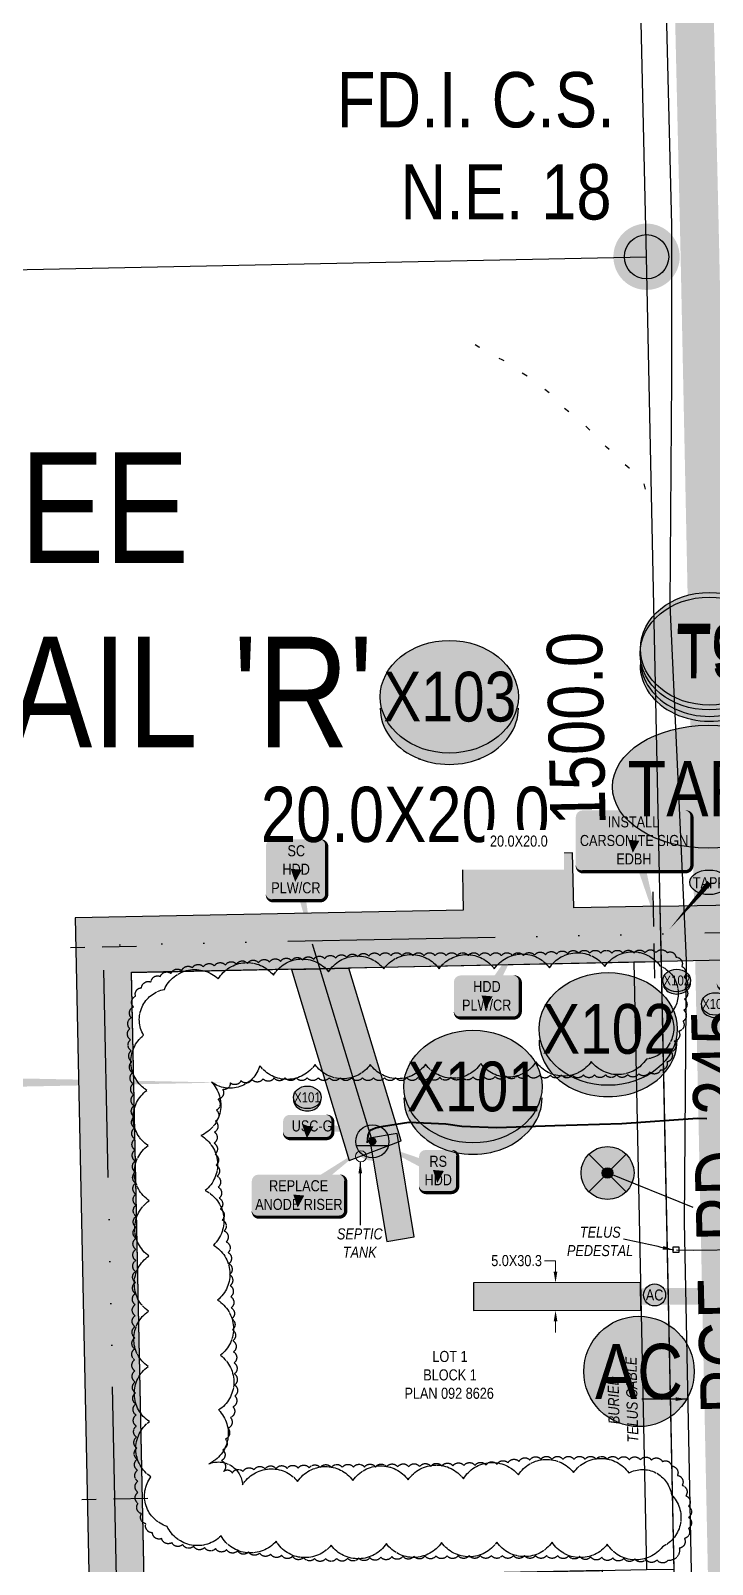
# Model space of a CAD drawing. Extents: x 88833 to 97610, y 5963373 to 5974710.
# Drawn here: x 95513.5 to 95636.7, y 5964879.5 to 5965157 of the extents above; entities that cross this region are included whole.
import ezdxf
from ezdxf.enums import TextEntityAlignment as Align

# ---------------------------------------------------------------- set-up
doc = ezdxf.new("R2010")
doc.units = 0
doc.header["$LTSCALE"] = 5
doc.header["$PDSIZE"] = 5
for name, pattern in [('0', [1, 1, 0]), ('COOP2', [10, 5, -1, 0, -1, 0, -1, 0, -1, 0, -1]), ('DASHDOT', [25.4, 12.7, -6.35, 0, -6.35]), ('foc-TIELINE', [1.875, 1.25, -0.625]), ('foc-TOPO', [1, 0.2, -0.8])]:
    doc.linetypes.add(name, pattern=pattern)
doc.layers.get('Defpoints').update_dxf_attribs({"color": 9})
for name, color, linetype, lineweight in [('AS-GENERAL', 48, 'Continuous', 18), ('AS-RECON EXISTING', 151, 'DASHDOT', 40), ('P-APEX RECON-TWS-T', 104, 'Continuous', 9), ('P-APEX RECON-TWS-T-1000', 104, 'Continuous', 9), ('T-TEXT-1000', 48, 'Continuous', 18)]:
    doc.layers.add(name, color=color, linetype=linetype, lineweight=lineweight)
for name, color, linetype in [('AS-POWER', 104, 'foc-POWER'), ('AS-POWER-EXISTING-PP', 72, 'Continuous'), ('AS-POWER-EXISTING-PP-1000', 72, 'Continuous'), ('AS-RESIDENCE', 14, 'Continuous'), ('AS-ROADS', 254, 'Continuous'), ('AS-SYMBOL', 7, 'Continuous'), ('AS-SYMBOL-1000', 7, 'Continuous'), ('AS-TELEPHONE', 224, 'foc-TEL'), ('AS-TELEPHONE-T-1000', 224, 'Continuous'), ('C-SYMBOL', 7, 'Continuous'), ('CG-NOTES', 7, 'Continuous'), ('CG-NOTES-1000', 7, 'Continuous'), ('DETAIL-T', 7, 'Continuous'), ('L-MON', 1, 'Continuous'), ('L-ROAD-T', 7, 'Continuous'), ('L-SEC', 7, 'Continuous'), ('L-TITLEDB', 4, 'Continuous'), ('L-TITLEDB-T-1000', 4, 'Continuous'), ('P-APEX RECON PAY ITEMS-1000', 240, 'Continuous'), ('P-APEX RECON-10m BUFFER', 51, 'COOP2'), ('P-APEX RECON-URBAN', 30, 'COOP2'), ('P-APEX RECON-WORK AREA', 104, 'Continuous'), ('P-BUFFER-PURPLE', 187, 'foc-TIELINE'), ('P-BUFFER-PURPLE-T', 187, 'Continuous'), ('P-CROSSINGS', 250, 'Continuous'), ('P-CROSSINGS-1000', 250, 'Continuous'), ('T-BUSH', 110, '0'), ('T-BUSH-1000', 110, '0'), ('T-VEGETATION-CHANGE', 104, 'foc-TOPO')]:
    doc.layers.add(name, color=color, linetype=linetype)
doc.layers.add('AS-STRUCTURE-H', color=7, linetype='Continuous', true_color=0xa8a8a8)
doc.layers.add('P-APEX RECON-TO BE DRILLED-H', color=7, linetype='Continuous', true_color=0xffafe1)
doc.styles.add('1.8', font='ARIALN.TTF', dxfattribs={"height": 2})
doc.styles.add('100L', font='ARIALN.TTF', dxfattribs={"height": 10})
doc.styles.add('175L', font='ARIALN.TTF', dxfattribs={"height": 2})
doc.styles.add('80', font='ARIALN.TTF', dxfattribs={"height": 10})
doc.styles.add('80L', font='ARIALN.TTF', dxfattribs={"height": 10})
doc.styles.add('Crossing', font='ARIALN.TTF', dxfattribs={"height": 10})
doc.styles.add('foc-LtypeFont', font='ARIALN.TTF', dxfattribs={"height": 7.35})
doc.linetypes.add('foc-POWER', pattern='A,6,-1,["P",foc-LtypeFont,S=0.2,R=0,X=-0.625,Y=-0.75],-1.24,4', length=12.24)
doc.linetypes.add('foc-TEL', pattern='A,2,-1,["T",foc-LtypeFont,S=0.2,R=0,X=-0.425,Y=-0.75],-1.24,8', length=12.24)
doc.dimstyles.new('Compass 1 000', dxfattribs={"dimtxt": 1.8, "dimasz": 2, "dimexe": 0.2, "dimexo": 0.0625, "dimgap": 0.5, "dimtad": 0, "dimtih": 1, "dimtoh": 1, "dimzin": 0, "dimdsep": 46, "dimtxsty": '1.8', "dimcen": 0.1, "dimse1": 1, "dimse2": 1, "dimclrd": 256, "dimclrt": 256, "dimaunit": 1, "dimadec": 4, "dimazin": 0, "dimtfac": 0.06, "dimtofl": 0, "dimtmove": 0, "dimatfit": 0, "dimfxl": 0.2, "dimtolj": 1, "dimtzin": 0, "dimlwd": -1, "dimarcsym": 0})

# ---------------------------------------------------------------- blocks, each defined once
blk = doc.blocks.new('fdia')
at = {"color": 255, "const_width": 1}
blk.add_lwpolyline([(-0.5, 0, 1), (0.5, 0, 1)], format="xyb", close=True, dxfattribs=at)
blk = doc.blocks.new('Fdiaa')
blk.add_blockref('fdia', (0, 0))
blk = doc.blocks.new('fdib')
at = {"color": 1, "const_width": 1.6}
blk.add_lwpolyline([(-0.4, 0, 1), (0.4, 0, 1)], format="xyb", close=True, dxfattribs=at)
at = {"color": 1}
blk.add_circle((0, 0), 0.8, dxfattribs=at)
blk = doc.blocks.new('Fdibb')
blk.add_blockref('fdib', (0, 0))
blk = doc.blocks.new('fdicc')
for name in ['Fdibb', 'Fdiaa']:
    blk.add_blockref(name, (0, 0))
blk = doc.blocks.new('FDI')
blk.add_blockref('fdicc', (0, 0))
blk = doc.blocks.new('*D927')
at = {"layer": 'Defpoints', "color": 0, "transparency": 16777216}
for p in [(95608.37, 5964930.42), (95611.19, 5964930.43), (95611.19, 5964925.43)]:
    blk.add_point(p, dxfattribs=at)
at = {"layer": 'P-APEX RECON-TWS-T-1000', "transparency": 16777216}
for p, q in [((95608.36, 5964934.42), (95606.36, 5964934.42)), ((95608.37, 5964932.42), (95608.36, 5964934.42)), ((95608.38, 5964923.43), (95608.38, 5964921.43))]:
    blk.add_line(p, q, dxfattribs=at)
for points in [[(95608.7, 5964932.43), (95608.03, 5964932.42), (95608.37, 5964930.42)], [(95608.71, 5964923.43), (95608.04, 5964923.43), (95608.37, 5964925.43)]]:
    blk.add_solid(points, dxfattribs=at)
at = {"layer": 'P-APEX RECON-TWS-T-1000', "transparency": 16777216, "insert": (95601.01, 5964934.42), "char_height": 2, "attachment_point": 5, "style": '1.8'}
blk.add_mtext('\\A1; 5.0X30.3', dxfattribs=at)
blk = doc.blocks.new('Access_Point')
h = blk.add_hatch(color=255)
h.dxf.hatch_style = 1
edge = h.paths.add_edge_path()
edge.add_arc((0, 0), 9.99, 0, 360)
at = {"color": 170}
blk.add_circle((0, 0), 9.99, dxfattribs=at)
at = {"color": 170, "style": '175L'}
blk.add_text('AC', height=10, dxfattribs=at).set_placement((0, 0), align=Align.MIDDLE_CENTER)
blk = doc.blocks.new('POWERPOLE')
h = blk.add_hatch(color=255)
edge = h.paths.add_edge_path()
edge.add_arc((0, 0), 0.96, 0, 360)
at = {"linetype": 'Continuous'}
for p, q in [((0.679, -0.679), (-0.679, 0.679)), ((-0.679, -0.679), (0.679, 0.679))]:
    blk.add_line(p, q, dxfattribs=at)
blk.add_circle((0, 0), 0.96, dxfattribs=at)
blk = doc.blocks.new('RISER')
h = blk.add_hatch(color=255)
h.dxf.hatch_style = 1
edge = h.paths.add_edge_path()
edge.add_arc((0, 0), 0.7, 0, 360)
blk.add_hatch(color=13).paths.add_polyline_path([(0.581, -0.15), (-0.581, -0.15, 0.774597)])
at = {"color": 13}
blk.add_line((-0.581, -0.15), (0.581, -0.15), dxfattribs=at)
blk.add_circle((0, 0), 0.6, dxfattribs=at)
blk = doc.blocks.new('*U932')
at = {"true_color": 0xffffa8}
h = blk.add_hatch(color=51, dxfattribs=at)
edge = h.paths.add_edge_path()
edge.add_line((-46.5, -28.5), (46.5, -28.5))
edge.add_arc((46.5, -22.5), 6, 270, 360)
edge.add_line((52.5, -22.5), (52.5, 21))
edge.add_arc((46.5, 21), 6, 0, 90)
edge.add_line((46.5, 27), (-46.5, 27))
edge.add_arc((-46.5, 21), 6, 90, 180)
edge.add_line((-52.5, 21), (-52.5, -22.5))
edge.add_arc((-46.5, -22.5), 6, 180, 270)
at = {"color": 240, "flags": 128}
blk.add_lwpolyline([(-46.5, -28.5, 3, 3, 0), (46.5, -28.5, 3, 3, 0.414214), (52.5, -22.5, 3, 3, 0), (52.5, 21, 3, 0, 0.414214), (46.5, 27, 0, 0, 0), (-46.5, 27, 0, 0, 0.414214), (-52.5, 21, 0, 0, 0), (-52.5, -22.5, 0, 3, 0.414214)], format="xyseb", close=True, dxfattribs=at)
for points in [[(-1, -11.4, 0, 10, 0), (0, 0, 5, 5, 0)], [(23.8, -84.6, 0, 10, 0), (0, 0, 5, 5, 0)]]:
    blk.add_lwpolyline(points, format="xyseb", dxfattribs=at)
at = {"color": 4, "style": '80'}
blk.add_attdef('OTHER_001', (-14.7, -5), '', height=10, dxfattribs=at)
blk = doc.blocks.new('*U931')
at = {"true_color": 0xffffa8}
h = blk.add_hatch(color=51, dxfattribs=at)
edge = h.paths.add_edge_path()
edge.add_line((-16.5, -11.5), (16.5, -11.5))
edge.add_arc((16.5, -5.5), 6, 270, 360)
edge.add_line((22.5, -5.5), (22.5, 4))
edge.add_arc((16.5, 4), 6, 0, 90)
edge.add_line((16.5, 10), (-16.5, 10))
edge.add_arc((-16.5, 4), 6, 90, 180)
edge.add_line((-22.5, 4), (-22.5, -5.5))
edge.add_arc((-16.5, -5.5), 6, 180, 270)
at = {"color": 240, "flags": 128}
for points in [[(-51.1, 39.7, 0, 10, 0), (0, 0, 5, 5, 0)], [(-1, -11.4, 0, 10, 0), (0, 0, 5, 5, 0)]]:
    blk.add_lwpolyline(points, format="xyseb", dxfattribs=at)
blk.add_lwpolyline([(-16.5, -11.5, 3, 3, 0), (16.5, -11.5, 3, 3, 0.414214), (22.5, -5.5, 3, 3, 0), (22.5, 4, 3, 0, 0.414214), (16.5, 10, 0, 0, 0), (-16.5, 10, 0, 0, 0.414214), (-22.5, 4, 0, 0, 0), (-22.5, -5.5, 0, 3, 0.414214)], format="xyseb", close=True, dxfattribs=at)
at = {"color": 4, "style": '80'}
blk.add_attdef('OTHER_001', (-14.7, -5), '', height=10, dxfattribs=at)
blk = doc.blocks.new('TAPP_Access_Point')
h = blk.add_hatch(color=255)
h.dxf.hatch_style = 1
edge = h.paths.add_edge_path()
edge.add_ellipse((-0.4, 0.35), major_axis=(-17.31, 0), ratio=0.643219, start_angle=0, end_angle=360)
at = {"color": 170}
blk.add_ellipse((-0.4, 0.35), major_axis=(-17.31, 0), ratio=0.643219, dxfattribs=at)
at = {"color": 170, "style": '175L'}
blk.add_text('TAPP', height=10, dxfattribs=at).set_placement((0, 0), align=Align.MIDDLE_CENTER)
blk = doc.blocks.new('*U933')
at = {"true_color": 0xffffa8}
h = blk.add_hatch(color=51, dxfattribs=at)
edge = h.paths.add_edge_path()
edge.add_line((-24, -20), (24, -20))
edge.add_arc((24, -14), 6, 270, 360)
edge.add_line((30, -14), (30, 12.5))
edge.add_arc((24, 12.5), 6, 0, 90)
edge.add_line((24, 18.5), (-24, 18.5))
edge.add_arc((-24, 12.5), 6, 90, 180)
edge.add_line((-30, 12.5), (-30, -14))
edge.add_arc((-24, -14), 6, 180, 270)
at = {"color": 240, "flags": 128}
for points in [[(31.3, 53.6, 0, 10, 0), (0, 0, 5, 5, 0)], [(-1, -11.4, 0, 10, 0), (0, 0, 5, 5, 0)]]:
    blk.add_lwpolyline(points, format="xyseb", dxfattribs=at)
blk.add_lwpolyline([(-24, -20, 3, 3, 0), (24, -20, 3, 3, 0.414214), (30, -14, 3, 3, 0), (30, 12.5, 3, 0, 0.414214), (24, 18.5, 0, 0, 0), (-24, 18.5, 0, 0, 0.414214), (-30, 12.5, 0, 0, 0), (-30, -14, 0, 3, 0.414214)], format="xyseb", close=True, dxfattribs=at)
at = {"color": 4, "style": '80'}
blk.add_attdef('OTHER_001', (-14.7, -5), '', height=10, dxfattribs=at)
blk = doc.blocks.new('*U934')
at = {"true_color": 0xffffa8}
h = blk.add_hatch(color=51, dxfattribs=at)
edge = h.paths.add_edge_path()
edge.add_line((-21.5, -28.5), (21.5, -28.5))
edge.add_arc((21.5, -22.5), 6, 270, 360)
edge.add_line((27.5, -22.5), (27.5, 21))
edge.add_arc((21.5, 21), 6, 0, 90)
edge.add_line((21.5, 27), (-21.5, 27))
edge.add_arc((-21.5, 21), 6, 90, 180)
edge.add_line((-27.5, 21), (-27.5, -22.5))
edge.add_arc((-21.5, -22.5), 6, 180, 270)
at = {"color": 240, "flags": 128}
blk.add_lwpolyline([(-21.5, -28.5, 3, 3, 0), (21.5, -28.5, 3, 3, 0.414214), (27.5, -22.5, 3, 3, 0), (27.5, 21, 3, 0, 0.414214), (21.5, 27, 0, 0, 0), (-21.5, 27, 0, 0, 0.414214), (-27.5, 21, 0, 0, 0), (-27.5, -22.5, 0, 3, 0.414214)], format="xyseb", close=True, dxfattribs=at)
for points in [[(-1, -11.4, 0, 10, 0), (0, 0, 5, 5, 0)], [(13.9, -65, 0, 10, 0), (0, 0, 5, 5, 0)]]:
    blk.add_lwpolyline(points, format="xyseb", dxfattribs=at)
at = {"color": 4, "style": '80'}
blk.add_attdef('OTHER_001', (-14.7, -5), '', height=10, dxfattribs=at)
blk = doc.blocks.new('*U935')
at = {"true_color": 0xffffa8}
h = blk.add_hatch(color=51, dxfattribs=at)
edge = h.paths.add_edge_path()
edge.add_line((-11.5, -20), (11.5, -20))
edge.add_arc((11.5, -14), 6, 270, 360)
edge.add_line((17.5, -14), (17.5, 12.5))
edge.add_arc((11.5, 12.5), 6, 0, 90)
edge.add_line((11.5, 18.5), (-11.5, 18.5))
edge.add_arc((-11.5, 12.5), 6, 90, 180)
edge.add_line((-17.5, 12.5), (-17.5, -14))
edge.add_arc((-11.5, -14), 6, 180, 270)
at = {"color": 240, "flags": 128}
for points in [[(-56.6, 24.5, 0, 10, 0), (0, 0, 5, 5, 0)], [(-1, -11.4, 0, 10, 0), (0, 0, 5, 5, 0)]]:
    blk.add_lwpolyline(points, format="xyseb", dxfattribs=at)
blk.add_lwpolyline([(-11.5, -20, 3, 3, 0), (11.5, -20, 3, 3, 0.414214), (17.5, -14, 3, 3, 0), (17.5, 12.5, 3, 0, 0.414214), (11.5, 18.5, 0, 0, 0), (-11.5, 18.5, 0, 0, 0.414214), (-17.5, 12.5, 0, 0, 0), (-17.5, -14, 0, 3, 0.414214)], format="xyseb", close=True, dxfattribs=at)
at = {"color": 4, "style": '80'}
blk.add_attdef('OTHER_001', (-14.7, -5), '', height=10, dxfattribs=at)
blk = doc.blocks.new('*U936')
at = {"true_color": 0xffffa8}
h = blk.add_hatch(color=51, dxfattribs=at)
edge = h.paths.add_edge_path()
edge.add_line((-36.5, -20), (36.5, -20))
edge.add_arc((36.5, -14), 6, 270, 360)
edge.add_line((42.5, -14), (42.5, 12.5))
edge.add_arc((36.5, 12.5), 6, 0, 90)
edge.add_line((36.5, 18.5), (-36.5, 18.5))
edge.add_arc((-36.5, 12.5), 6, 90, 180)
edge.add_line((-42.5, 12.5), (-42.5, -14))
edge.add_arc((-36.5, -14), 6, 180, 270)
at = {"color": 240, "flags": 128}
for points in [[(62.4, 45.2, 0, 10, 0), (0, 0, 5, 5, 0)], [(-1, -11.4, 0, 10, 0), (0, 0, 5, 5, 0)]]:
    blk.add_lwpolyline(points, format="xyseb", dxfattribs=at)
blk.add_lwpolyline([(-36.5, -20, 3, 3, 0), (36.5, -20, 3, 3, 0.414214), (42.5, -14, 3, 3, 0), (42.5, 12.5, 3, 0, 0.414214), (36.5, 18.5, 0, 0, 0), (-36.5, 18.5, 0, 0, 0.414214), (-42.5, 12.5, 0, 0, 0), (-42.5, -14, 0, 3, 0.414214)], format="xyseb", close=True, dxfattribs=at)
at = {"color": 4, "style": '80'}
blk.add_attdef('OTHER_001', (-14.7, -5), '', height=10, dxfattribs=at)
blk = doc.blocks.new('*U940')
at = {"true_color": 0xffffa8}
h = blk.add_hatch(color=51, dxfattribs=at)
edge = h.paths.add_edge_path()
edge.add_line((-16.5, -11.5), (16.5, -11.5))
edge.add_arc((16.5, -5.5), 6, 270, 360)
edge.add_line((22.5, -5.5), (22.5, 4))
edge.add_arc((16.5, 4), 6, 0, 90)
edge.add_line((16.5, 10), (-16.5, 10))
edge.add_arc((-16.5, 4), 6, 90, 180)
edge.add_line((-22.5, 4), (-22.5, -5.5))
edge.add_arc((-16.5, -5.5), 6, 180, 270)
at = {"color": 240, "flags": 128}
blk.add_lwpolyline([(-16.5, -11.5, 3, 3, 0), (16.5, -11.5, 3, 3, 0.414214), (22.5, -5.5, 3, 3, 0), (22.5, 4, 3, 0, 0.414214), (16.5, 10, 0, 0, 0), (-16.5, 10, 0, 0, 0.414214), (-22.5, 4, 0, 0, 0), (-22.5, -5.5, 0, 3, 0.414214)], format="xyseb", close=True, dxfattribs=at)
for points in [[(-1, -11.4, 0, 10, 0), (0, 0, 5, 5, 0)], [(55.7, -5.5, 0, 10, 0), (0, 0, 5, 5, 0)]]:
    blk.add_lwpolyline(points, format="xyseb", dxfattribs=at)
at = {"color": 4, "style": '80'}
blk.add_attdef('OTHER_001', (-14.7, -5), '', height=10, dxfattribs=at)
blk = doc.blocks.new('xing2')
h = blk.add_hatch(color=50)
h.dxf.hatch_style = 1
edge = h.paths.add_edge_path()
edge.add_ellipse((0, 0), major_axis=(-12.5, 0), ratio=0.816297, start_angle=0, end_angle=360)
h = blk.add_hatch(color=250)
h.dxf.hatch_style = 1
edge = h.paths.add_edge_path()
edge.add_ellipse((0, -2.05), major_axis=(-12.5, 0), ratio=0.816297, start_angle=0, end_angle=180)
edge.add_line((12.5, -2.05), (12.5, 0))
edge.add_ellipse((0, 0), major_axis=(-12.5, 0), ratio=0.816297, start_angle=0, end_angle=180, ccw=False)
edge.add_line((-12.5, 0), (-12.5, -2.05))
at = {"color": 250}
blk.add_ellipse((0, 0), major_axis=(-12.5, 0), ratio=0.816297, dxfattribs=at)
blk.add_ellipse((0, -2.05), major_axis=(-12.5, 0), ratio=0.816297, start_param=0, end_param=3.141593, dxfattribs=at)
at = {"color": 250, "style": 'Crossing'}
blk.add_attdef('CROSSING', text='', height=9, dxfattribs=at).set_placement((0.09, 0.02), align=Align.MIDDLE_CENTER)
at = {"color": 250, "style": 'Crossing', "flags": 1}
for tag, p in [('OWNER', (0.09, -12.49)), ('DESCRIPTION', (0.09, -25.77)), ('LOCATION', (0.09, -39.3)), ('DWG_REF', (0.09, -52.84))]:
    blk.add_attdef(tag, text='', height=9, dxfattribs=at).set_placement(p, align=Align.MIDDLE_CENTER)
blk = doc.blocks.new('Well_proximity')
h = blk.add_hatch(color=191)
h.dxf.hatch_style = 1
edge = h.paths.add_edge_path()
edge.add_ellipse((0, 0), major_axis=(-12.5, 0), ratio=0.816297, start_angle=0, end_angle=360)
h = blk.add_hatch(color=250)
h.dxf.hatch_style = 1
edge = h.paths.add_edge_path()
edge.add_ellipse((0, -2.05), major_axis=(-12.5, 0), ratio=0.816297, start_angle=0, end_angle=180)
edge.add_line((12.5, -2.05), (12.5, 0))
edge.add_ellipse((0, 0), major_axis=(-12.5, 0), ratio=0.816297, start_angle=0, end_angle=180, ccw=False)
edge.add_line((-12.5, 0), (-12.5, -2.05))
at = {"color": 250}
blk.add_ellipse((0, 0), major_axis=(-12.5, 0), ratio=0.816297, dxfattribs=at)
blk.add_ellipse((0, -2.05), major_axis=(-12.5, 0), ratio=0.816297, start_param=0, end_param=3.141593, dxfattribs=at)
at = {"color": 250, "style": '80L'}
blk.add_attdef('CROSSING', text='', height=9, dxfattribs=at).set_placement((0.09, 0.02), align=Align.MIDDLE_CENTER)

msp = doc.modelspace()

# ---------------------------------------------------------------- hatches: boundary and pattern name
at = {"layer": 'AS-STRUCTURE-H'}
h = msp.add_hatch(color=256, dxfattribs=at)
h.dxf.hatch_style = 1
h.paths.add_polyline_path([(95574.735, 5964956.604), (95577.85, 5964937.903), (95582.832, 5964938.733), (95579.717, 5964957.434)])
at = {"layer": 'P-APEX RECON-10m BUFFER', "transparency": 33554687}
h = msp.add_hatch(color=256, dxfattribs=at)
h.dxf.hatch_style = 1
h.paths.add_polyline_path([(95627.299, 5964998.545), (95611.668, 5964998.233), (95611.468, 5965008.223), (95591.488, 5965007.823), (95591.688, 5964997.833), (95521.527, 5964996.43), (95524.189, 5964866.466), (95607.098, 5964868.187), (95610.3, 5964714.708), (95620.291, 5964714.908), (95616.88, 5964878.384), (95533.974, 5964876.663), (95531.722, 5964986.64), (95560.57, 5964987.217), (95560.602, 5964987.112), (95570.977, 5964987.331), (95570.949, 5964987.424), (95627.508, 5964988.556)])
h = msp.add_hatch(color=256, dxfattribs=at)
h.dxf.hatch_style = 1
h.paths.add_polyline_path([(95627.299, 5964998.545), (95647.401, 5964998.948), (95647.61, 5964988.958), (95627.508, 5964988.556)])
h = msp.add_hatch(color=256, dxfattribs=at)
h.dxf.hatch_style = 1
h.paths.add_polyline_path([(95560.602, 5964987.112), (95571.079, 5964952.575), (95580.443, 5964956.126), (95570.977, 5964987.331)])
h = msp.add_hatch(color=256, dxfattribs=at)
h.dxf.hatch_style = 1
h.paths.add_polyline_path([(95593.533, 5964925.411), (95623.813, 5964925.447), (95623.71, 5964930.443), (95593.527, 5964930.407)])
at = {"layer": 'P-APEX RECON-TO BE DRILLED-H', "transparency": 33554687}
h = msp.add_hatch(color=256, dxfattribs=at)
h.dxf.hatch_style = 1
h.paths.add_polyline_path([(95665.281, 5964999.305), (95665.481, 5964989.315), (95602.356, 5964988.053), (95602.257, 5964993.013), (95602.157, 5964998.043)])
h = msp.add_hatch(color=256, dxfattribs=at)
h.dxf.hatch_style = 1
h.paths.add_polyline_path([(95564.271, 5964992.23), (95569.051, 5964993.68), (95580.443, 5964956.126), (95571.079, 5964952.575), (95559.49, 5964990.78)])

# ---------------------------------------------------------------- linework, layer by layer
at = {"layer": 'AS-GENERAL'}
msp.add_circle((95573.18, 5964953.3, 706.302), 0.999, dxfattribs=at)
at = {"layer": 'AS-POWER', "flags": 128}
msp.add_lwpolyline([(95633.232, 5964944.039), (95617.778, 5964950.285)], dxfattribs=at)
at = {"layer": 'AS-RECON EXISTING', "flags": 128}
msp.add_lwpolyline([(95574.346, 5964955.737), (95574.517, 5964957.051), (95574.846, 5964958.016), (95575.3, 5964958.224), (95575.836, 5964958.456), (95577.287, 5964958.785), (95581.819, 5964959.474), (95588.55, 5964959.198), (95591.421, 5964958.761), (95597.76, 5964958.535), (95608.22, 5964958.907), (95620.341, 5964959.21), (95634.065, 5964960.226), (95643.899, 5964959.882), (95648.817, 5964960.253), (95658.433, 5964960.481), (95672.328, 5964960.827), (95692.708, 5964961.035), (95700.615, 5964961.209), (95709.008, 5964961.53), (95718.014, 5964961.354), (95722.24, 5964961.611), (95722.941, 5964961.642), (95731.516, 5964962.022)], dxfattribs=at)
at = {"layer": 'AS-RESIDENCE'}
msp.add_lwpolyline([(95574.735, 5964956.604), (95577.85, 5964937.903), (95582.832, 5964938.733), (95579.717, 5964957.434)], close=True, dxfattribs=at)
at = {"layer": 'AS-ROADS', "flags": 128}
for points, const_width in [([(95670.906, 5963393.096), (95651.052, 5964316.405), (95634.466, 5965117.395), (95616.088, 5965910.258), (95601.476, 5966746.266), (95571.822, 5967965.841), (95524.575, 5970082.852)], 7), ([(95638.388, 5964927.962), (95593.53, 5964927.909)], 2.998)]:
    msp.add_lwpolyline(points, dxfattribs=dict(at, const_width=const_width))
at = {"layer": 'AS-TELEPHONE', "flags": 128}
for points in [[(95631.684, 5964941.364), (95632.04, 5964988.804), (95629.076, 5965053.086), (95629.381, 5965094.125), (95629.403, 5965121.794), (95609.784, 5965917.258), (95594.983, 5966760.026), (95594.78, 5966783.931), (95593.041, 5966838.417), (95591.969, 5966873.592), (95590.964, 5966921.305), (95561.862, 5967934.43)], [(95780.603, 5963495.284), (95660.537, 5963492.901), (95643.419, 5964314.872), (95642.481, 5964453.148), (95642.324, 5964465.139), (95641.283, 5964494.326), (95640.121, 5964559.552), (95638.136, 5964633.75), (95638.49, 5964635.426), (95636.538, 5964700.628), (95631.684, 5964941.364)], [(95630.237, 5964936.373), (95633.295, 5964936.328), (95641.961, 5964936.454), (95645.625, 5964936.557), (95660.844, 5964936.154), (95670.529, 5964935.118), (95682.37, 5964933.571), (95690.995, 5964931.702), (95694.85, 5964930.48), (95699.38, 5964929.185), (95702.294, 5964928.222), (95705.281, 5964927.031), (95708.529, 5964925.364), (95709.307, 5964924.035), (95711.103, 5964919.629), (95710.976, 5964917.942)]]:
    msp.add_lwpolyline(points, dxfattribs=at)
msp.add_lwpolyline([(95630.668, 5964935.925), (95629.668, 5964935.925), (95629.668, 5964936.924), (95630.668, 5964936.924)], close=True, dxfattribs=at)
at = {"layer": 'C-SYMBOL', "color": 3, "flags": 128}
msp.add_lwpolyline([(95548.258, 5964966.651, 0, 5, 0), (95424.553, 5964966.651, 0, 0, 0)], format="xyseb", dxfattribs=at)
at = {"layer": 'CG-NOTES-1000', "color": 170, "flags": 128}
msp.add_lwpolyline([(95628.968, 5964994.38, 0, 0.999, 0), (95636.19, 5965002.808, 0, 0, 0)], format="xyseb", dxfattribs=at)
at = {"layer": 'L-SEC', "flags": 128}
for points in [[(95624.834, 5965116.07), (95606.636, 5965916.731)], [(94012.311, 5965083.037), (95624.834, 5965116.07)], [(95641.673, 5964313.204), (95624.834, 5965116.07)]]:
    msp.add_lwpolyline(points, dxfattribs=at)
at = {"layer": 'L-TITLEDB'}
for points in [[(95627.51, 5964988.521), (95622.515, 5964988.416), (95531.608, 5964986.502), (95533.911, 5964876.605), (95624.817, 5964878.519)], [(95622.512, 5964988.406), (95624.817, 5964878.519), (95629.812, 5964878.624), (95627.507, 5964988.511)]]:
    msp.add_lwpolyline(points, dxfattribs=at)
at = {"layer": 'P-APEX RECON-URBAN', "ltscale": 1.5, "flags": 128}
msp.add_lwpolyline([(95575.45, 5964955.909), (95575.45, 5964955.909), (95575.257, 5964956.012), (95564.271, 5964992.23)], dxfattribs=at)
at = {"layer": 'P-APEX RECON-WORK AREA', "flags": 128}
for points in [[(95627.299, 5964998.545), (95611.668, 5964998.233), (95611.468, 5965008.223), (95591.488, 5965007.823), (95591.688, 5964997.833), (95521.527, 5964996.43), (95524.189, 5964866.466), (95607.098, 5964868.187), (95610.3, 5964714.708), (95620.291, 5964714.908), (95616.88, 5964878.384), (95533.974, 5964876.663), (95531.722, 5964986.64), (95560.57, 5964987.217), (95560.602, 5964987.112), (95570.977, 5964987.331), (95570.949, 5964987.424), (95627.508, 5964988.556)], [(95627.299, 5964998.545), (95647.401, 5964998.948), (95647.61, 5964988.958), (95627.508, 5964988.556)], [(95560.602, 5964987.112), (95571.079, 5964952.575), (95580.443, 5964956.126), (95580.443, 5964956.126), (95570.977, 5964987.331)], [(95593.533, 5964925.411), (95623.813, 5964925.447), (95623.71, 5964930.443), (95593.527, 5964930.407)]]:
    msp.add_lwpolyline(points, close=True, dxfattribs=at)
at = {"layer": 'P-BUFFER-PURPLE'}
for p, q in [((95626.322, 5964985.534), (95626.002, 5965001.518)), ((95532.626, 5964991.295), (95520.638, 5964991.049)), ((95534.672, 5964891.395), (95522.684, 5964891.15))]:
    msp.add_line(p, q, dxfattribs=at)
at = {"layer": 'T-BUSH', "flags": 128}
msp.add_lwpolyline([(95627.715, 5964882.651, -0.5205671), (95617.733, 5964883.098, -0.5205671), (95607.749, 5964883.471, -0.5205671), (95597.757, 5964883.471, -0.5205671), (95587.766, 5964883.421, -0.5205671), (95577.776, 5964883.225, -0.5205671), (95567.789, 5964882.932, -0.5205671), (95557.836, 5964883.648, -0.5205671), (95547.893, 5964884.64, -0.5205671), (95538.123, 5964886.341, -0.5205671), (95535.208, 5964895.308, -0.5205671), (95534.942, 5964905.297, -0.5205671), (95534.677, 5964915.285, -0.5205671), (95534.747, 5964925.276, -0.5205671), (95534.854, 5964935.268, -0.5205671), (95534.907, 5964945.259, -0.5205671), (95534.701, 5964955.249, -0.5205671), (95534.487, 5964965.239, -0.5205671), (95533.885, 5964975.212, -0.5205671), (95537.635, 5964983.501, -0.5205671), (95547.391, 5964985.395, -0.5205671), (95557.358, 5964986.093, -0.5205671), (95567.332, 5964986.697, -0.5205671), (95577.308, 5964987.213, -0.5205671), (95587.3, 5964987.213, -0.5205671), (95597.292, 5964987.213, -0.5205671), (95607.28, 5964987.408, -0.5205671), (95617.266, 5964987.652, -0.5205671), (95627.256, 5964987.78, -0.5205671), (95629.123, 5964979.099, -0.5205671), (95624.798, 5964970.9, -0.5205671), (95614.838, 5964970.451, -0.5205671), (95604.846, 5964970.375, -0.5205671), (95594.859, 5964970.071, -0.5205671), (95584.868, 5964969.965, -0.5205671), (95574.876, 5964969.926, -0.5205671), (95564.884, 5964969.926, -0.5205671), (95554.9, 5964969.7, -0.5205671), (95546.16, 5964966.725, -0.5205671), (95544.255, 5964957.057, -0.5205671), (95545.028, 5964947.109, -0.5205671), (95546.501, 5964937.234, -0.5205671), (95547.268, 5964927.284, -0.5205671), (95547.782, 5964917.305, -0.5205671), (95547.447, 5964907.379, -0.5205671), (95545.659, 5964897.642, -0.5205671), (95551.778, 5964893.834, -0.5205671), (95561.732, 5964894.48, -0.5205671), (95571.722, 5964894.651, -0.5205671), (95581.714, 5964894.741, -0.5205671), (95591.704, 5964894.937, -0.5205671), (95601.655, 5964895.66, -0.5205671), (95611.619, 5964896.077, -0.5205671), (95621.611, 5964896.018, -0.5205671), (95629.33, 5964892.062, -0.5205671)], format="xyb", close=True, dxfattribs=at)
at = {"layer": 'T-BUSH-1000', "flags": 128}
msp.add_lwpolyline([(95628.714, 5964880.206, -0.5205671), (95626.718, 5964880.296, -0.5205671), (95624.721, 5964880.385, -0.5205671), (95622.725, 5964880.474, -0.5205671), (95620.729, 5964880.564, -0.5205671), (95618.732, 5964880.653, -0.5205671), (95616.736, 5964880.742, -0.5205671), (95614.739, 5964880.832, -0.5205671), (95612.743, 5964880.921, -0.5205671), (95610.747, 5964881.01, -0.5205671), (95608.75, 5964881.073, -0.5205671), (95606.751, 5964881.073, -0.5205671), (95604.753, 5964881.073, -0.5205671), (95602.754, 5964881.073, -0.5205671), (95600.756, 5964881.073, -0.5205671), (95598.758, 5964881.073, -0.5205671), (95596.759, 5964881.073, -0.5205671), (95594.761, 5964881.073, -0.5205671), (95592.762, 5964881.073, -0.5205671), (95590.764, 5964881.061, -0.5205671), (95588.766, 5964881.035, -0.5205671), (95586.767, 5964881.01, -0.5205671), (95584.769, 5964880.985, -0.5205671), (95582.771, 5964880.959, -0.5205671), (95580.773, 5964880.934, -0.5205671), (95578.776, 5964880.868, -0.5205671), (95576.779, 5964880.783, -0.5205671), (95574.782, 5964880.698, -0.5205671), (95572.785, 5964880.625, -0.5205671), (95570.787, 5964880.588, -0.5205671), (95568.789, 5964880.552, -0.5205671), (95566.791, 5964880.516, -0.5205671), (95564.795, 5964880.534, -0.5205671), (95562.807, 5964880.735, -0.5205671), (95560.819, 5964880.936, -0.5205671), (95558.831, 5964881.137, -0.5205671), (95556.842, 5964881.338, -0.5205671), (95554.854, 5964881.539, -0.5205671), (95552.866, 5964881.74, -0.5205671), (95550.877, 5964881.937, -0.5205671), (95548.888, 5964882.132, -0.5205671), (95546.899, 5964882.328, -0.5205671), (95544.911, 5964882.523, -0.5205671), (95542.925, 5964882.746, -0.5205671), (95540.954, 5964883.074, -0.5205671), (95538.983, 5964883.403, -0.5205671), (95537.155, 5964884.13, -0.5205671), (95535.481, 5964885.193, -0.5205671), (95534.299, 5964886.804, -0.5205671), (95533.498, 5964888.625, -0.5205671), (95532.861, 5964890.504, -0.5205671), (95532.861, 5964892.502, -0.5205671), (95532.831, 5964894.5, -0.5205671), (95532.778, 5964896.498, -0.5205671), (95532.725, 5964898.495, -0.5205671), (95532.671, 5964900.493, -0.5205671), (95532.618, 5964902.491, -0.5205671), (95532.565, 5964904.489, -0.5205671), (95532.512, 5964906.486, -0.5205671), (95532.459, 5964908.484, -0.5205671), (95532.405, 5964910.482, -0.5205671), (95532.352, 5964912.479, -0.5205671), (95532.299, 5964914.477, -0.5205671), (95532.254, 5964916.475, -0.5205671), (95532.275, 5964918.473, -0.5205671), (95532.297, 5964920.471, -0.5205671), (95532.318, 5964922.47, -0.5205671), (95532.34, 5964924.468, -0.5205671), (95532.361, 5964926.466, -0.5205671), (95532.383, 5964928.465, -0.5205671), (95532.404, 5964930.463, -0.5205671), (95532.426, 5964932.461, -0.5205671), (95532.447, 5964934.459, -0.5205671), (95532.469, 5964936.458, -0.5205671), (95532.49, 5964938.456, -0.5205671), (95532.512, 5964940.454, -0.5205671), (95532.533, 5964942.453, -0.5205671), (95532.525, 5964944.451, -0.5205671), (95532.484, 5964946.449, -0.5205671), (95532.443, 5964948.447, -0.5205671), (95532.402, 5964950.445, -0.5205671), (95532.361, 5964952.443, -0.5205671), (95532.32, 5964954.441, -0.5205671), (95532.278, 5964956.439, -0.5205671), (95532.237, 5964958.437, -0.5205671), (95532.196, 5964960.435, -0.5205671), (95532.155, 5964962.433, -0.5205671), (95532.114, 5964964.431, -0.5205671), (95532.013, 5964966.426, -0.5205671), (95531.892, 5964968.421, -0.5205671), (95531.772, 5964970.416, -0.5205671), (95531.652, 5964972.411, -0.5205671), (95531.532, 5964974.405, -0.5205671), (95531.411, 5964976.4, -0.5205671), (95531.652, 5964978.37, -0.5205671), (95532.044, 5964980.33, -0.5205671), (95532.436, 5964982.289, -0.5205671), (95533.499, 5964983.78, -0.5205671), (95535.204, 5964984.824, -0.5205671), (95536.912, 5964985.857, -0.5205671), (95538.843, 5964986.375, -0.5205671), (95540.773, 5964986.892, -0.5205671), (95542.703, 5964987.41, -0.5205671), (95544.694, 5964987.58, -0.5205671), (95546.685, 5964987.744, -0.5205671), (95548.677, 5964987.907, -0.5205671), (95550.669, 5964988.07, -0.5205671), (95552.662, 5964988.211, -0.5205671), (95554.657, 5964988.332, -0.5205671), (95556.652, 5964988.453, -0.5205671), (95558.646, 5964988.573, -0.5205671), (95560.641, 5964988.694, -0.5205671), (95562.636, 5964988.815, -0.5205671), (95564.631, 5964988.936, -0.5205671), (95566.625, 5964989.057, -0.5205671), (95568.62, 5964989.178, -0.5205671), (95570.615, 5964989.298, -0.5205671), (95572.61, 5964989.419, -0.5205671), (95574.604, 5964989.54, -0.5205671), (95576.601, 5964989.611, -0.5205671), (95578.599, 5964989.611, -0.5205671), (95580.597, 5964989.611, -0.5205671), (95582.596, 5964989.611, -0.5205671), (95584.594, 5964989.611, -0.5205671), (95586.593, 5964989.611, -0.5205671), (95588.591, 5964989.611, -0.5205671), (95590.589, 5964989.611, -0.5205671), (95592.588, 5964989.611, -0.5205671), (95594.586, 5964989.611, -0.5205671), (95596.585, 5964989.611, -0.5205671), (95598.583, 5964989.611, -0.5205671), (95600.582, 5964989.611, -0.5205671), (95602.58, 5964989.611, -0.5205671), (95604.577, 5964989.674, -0.5205671), (95606.573, 5964989.774, -0.5205671), (95608.569, 5964989.873, -0.5205671), (95610.565, 5964989.973, -0.5205671), (95612.561, 5964990.05, -0.5205671), (95614.559, 5964990.05, -0.5205671), (95616.558, 5964990.05, -0.5205671), (95618.556, 5964990.05, -0.5205671), (95620.555, 5964990.05, -0.5205671), (95622.553, 5964990.077, -0.5205671), (95624.551, 5964990.12, -0.5205671), (95626.549, 5964990.163, -0.5205671), (95628.545, 5964990.157, -0.5205671), (95630.159, 5964989.337, -0.5205671), (95631.212, 5964987.662, -0.5205671), (95631.605, 5964985.702, -0.5205671), (95631.809, 5964983.73, -0.5205671), (95631.687, 5964981.735, -0.5205671), (95631.565, 5964979.741, -0.5205671), (95631.442, 5964977.746, -0.5205671), (95630.65, 5964975.931, -0.5205671), (95629.852, 5964974.108, -0.5205671), (95629.326, 5964972.18, -0.5205671), (95628.514, 5964970.371, -0.5205671), (95627.346, 5964968.884, -0.5205671), (95625.373, 5964968.564, -0.5205671), (95623.401, 5964968.244, -0.5205671), (95621.413, 5964968.104, -0.5205671), (95619.414, 5964968.089, -0.5205671), (95617.416, 5964968.073, -0.5205671), (95615.418, 5964968.058, -0.5205671), (95613.419, 5964968.042, -0.5205671), (95611.421, 5964968.027, -0.5205671), (95609.423, 5964968.012, -0.5205671), (95607.424, 5964967.996, -0.5205671), (95605.426, 5964967.981, -0.5205671), (95603.428, 5964967.962, -0.5205671), (95601.43, 5964967.894, -0.5205671), (95599.433, 5964967.826, -0.5205671), (95597.436, 5964967.759, -0.5205671), (95595.439, 5964967.691, -0.5205671), (95593.441, 5964967.658, -0.5205671), (95591.442, 5964967.637, -0.5205671), (95589.444, 5964967.616, -0.5205671), (95587.446, 5964967.594, -0.5205671), (95585.447, 5964967.573, -0.5205671), (95583.449, 5964967.552, -0.5205671), (95581.451, 5964967.531, -0.5205671), (95579.452, 5964967.528, -0.5205671), (95577.454, 5964967.528, -0.5205671), (95575.456, 5964967.528, -0.5205671), (95573.457, 5964967.528, -0.5205671), (95571.459, 5964967.528, -0.5205671), (95569.46, 5964967.528, -0.5205671), (95567.462, 5964967.528, -0.5205671), (95565.464, 5964967.528, -0.5205671), (95563.465, 5964967.528, -0.5205671), (95561.467, 5964967.528, -0.5205671), (95559.468, 5964967.528, -0.5205671), (95557.472, 5964967.479, -0.5205671), (95555.478, 5964967.337, -0.5205671), (95553.485, 5964967.195, -0.5205671), (95551.499, 5964966.996, -0.5205671), (95549.54, 5964966.605, -0.5205671), (95548.197, 5964965.423, -0.5205671), (95547.341, 5964963.617, -0.5205671), (95547.045, 5964961.66, -0.5205671), (95546.879, 5964959.669, -0.5205671), (95546.713, 5964957.677, -0.5205671), (95546.619, 5964955.686, -0.5205671), (95546.809, 5964953.697, -0.5205671), (95546.998, 5964951.708, -0.5205671), (95547.188, 5964949.718, -0.5205671), (95547.378, 5964947.729, -0.5205671), (95547.567, 5964945.739, -0.5205671), (95547.757, 5964943.75, -0.5205671), (95548.111, 5964941.783, -0.5205671), (95548.469, 5964939.817, -0.5205671), (95548.826, 5964937.851, -0.5205671), (95549.184, 5964935.885, -0.5205671), (95549.32, 5964933.893, -0.5205671), (95549.427, 5964931.897, -0.5205671), (95549.534, 5964929.902, -0.5205671), (95549.637, 5964927.906, -0.5205671), (95549.74, 5964925.91, -0.5205671), (95549.843, 5964923.914, -0.5205671), (95549.945, 5964921.919, -0.5205671), (95550.048, 5964919.923, -0.5205671), (95550.151, 5964917.927, -0.5205671), (95550.246, 5964915.931, -0.5205671), (95550.289, 5964913.933, -0.5205671), (95550.331, 5964911.935, -0.5205671), (95550.374, 5964909.937, -0.5205671), (95550.052, 5964907.978, -0.5205671), (95549.593, 5964906.033, -0.5205671), (95549.133, 5964904.088, -0.5205671), (95548.674, 5964902.143, -0.5205671), (95548.214, 5964900.198, -0.5205671), (95547.986, 5964898.248, -0.5205671), (95548.354, 5964896.284, -0.5205671), (95549.902, 5964895.977, -0.5205671), (95551.878, 5964896.274, -0.5205671), (95553.854, 5964896.57, -0.5205671), (95555.841, 5964896.742, -0.5205671), (95557.839, 5964896.788, -0.5205671), (95559.837, 5964896.835, -0.5205671), (95561.835, 5964896.881, -0.5205671), (95563.833, 5964896.928, -0.5205671), (95565.831, 5964896.974, -0.5205671), (95567.829, 5964897.014, -0.5205671), (95569.827, 5964897.032, -0.5205671), (95571.825, 5964897.05, -0.5205671), (95573.824, 5964897.068, -0.5205671), (95575.822, 5964897.086, -0.5205671), (95577.82, 5964897.104, -0.5205671), (95579.819, 5964897.122, -0.5205671), (95581.817, 5964897.14, -0.5205671), (95583.815, 5964897.16, -0.5205671), (95585.813, 5964897.205, -0.5205671), (95587.811, 5964897.249, -0.5205671), (95589.809, 5964897.293, -0.5205671), (95591.807, 5964897.338, -0.5205671), (95593.805, 5964897.382, -0.5205671), (95595.803, 5964897.426, -0.5205671), (95597.793, 5964897.57, -0.5205671), (95599.774, 5964897.831, -0.5205671), (95601.756, 5964898.093, -0.5205671), (95603.737, 5964898.354, -0.5205671), (95605.727, 5964898.475, -0.5205671), (95607.726, 5964898.475, -0.5205671), (95609.724, 5964898.475, -0.5205671), (95611.722, 5964898.475, -0.5205671), (95613.721, 5964898.475, -0.5205671), (95615.719, 5964898.475, -0.5205671), (95617.718, 5964898.475, -0.5205671), (95619.716, 5964898.451, -0.5205671), (95621.714, 5964898.414, -0.5205671), (95623.712, 5964898.378, -0.5205671), (95625.71, 5964898.342, -0.5205671), (95627.683, 5964898.069, -0.5205671), (95629.354, 5964897.257, -0.5205671), (95630.428, 5964895.571, -0.5205671), (95631.268, 5964893.772, -0.5205671), (95631.937, 5964891.888, -0.5205671), (95632.437, 5964889.976, -0.5205671), (95632.437, 5964887.978, -0.5205671), (95632.437, 5964885.979, -0.5205671), (95631.679, 5964884.153, -0.5205671), (95630.753, 5964882.393, -0.5205671)], format="xyb", close=True, dxfattribs=at)
at = {"layer": 'T-VEGETATION-CHANGE', "flags": 128}
msp.add_lwpolyline([(95624.657, 5965074.04), (95624.658, 5965074.03), (95624.237, 5965075.734), (95623.377, 5965076.506), (95622.548, 5965077.226), (95621.667, 5965077.844), (95620.799, 5965078.563), (95619.243, 5965080.003), (95618.465, 5965080.878), (95617.608, 5965081.633), (95616.866, 5965082.439), (95616.158, 5965083.195), (95615.42, 5965083.994), (95614.572, 5965084.679), (95613.837, 5965085.386), (95613.005, 5965086.054), (95611.64, 5965087.23), (95609.412, 5965089.153), (95608.072, 5965090.621), (95607.362, 5965091.361), (95605.754, 5965092.561), (95604.297, 5965093.825), (95601.7, 5965095.37), (95600.392, 5965096.536), (95598.711, 5965097.401), (95596.948, 5965098.223), (95595.397, 5965099.271), (95594.509, 5965099.736), (95593.588, 5965100.233), (95591.874, 5965101.084)], dxfattribs=at)

# ---------------------------------------------------------------- block references
at = {"layer": 'AS-POWER-EXISTING-PP', "xscale": 4.996022535000006, "yscale": 4.996022535000006, "zscale": 4.996022535000006}
msp.add_blockref('POWERPOLE', (95617.778, 5964950.285), dxfattribs=at)
at = {"layer": 'AS-POWER-EXISTING-PP-1000', "xscale": 0.9992045070000001, "yscale": 0.9992045070000001, "zscale": 0.9992045070000001}
msp.add_blockref('POWERPOLE', (95617.778, 5964950.285), dxfattribs=at)
at = {"layer": 'AS-SYMBOL', "xscale": 4.996022535000006, "yscale": 4.996022535000006, "zscale": 4.996022535000006}
msp.add_blockref('RISER', (95575.257, 5964956.012), dxfattribs=at)
at = {"layer": 'AS-SYMBOL-1000', "xscale": 0.9992045070000001, "yscale": 0.9992045070000001, "zscale": 0.9992045070000001}
msp.add_blockref('RISER', (95575.257, 5964956.012), dxfattribs=at)
at = {"layer": 'CG-NOTES', "xscale": 0.9992045070000001, "yscale": 0.9992045070000001, "zscale": 0.9992045070000001}
msp.add_blockref('TAPP_Access_Point', (95636.355, 5965019.824), dxfattribs=at)
at = {"layer": 'CG-NOTES-1000', "xscale": 0.1998409014, "yscale": 0.1998409014, "zscale": 0.1998409014}
for name, p in [('TAPP_Access_Point', (95636.19, 5965002.808)), ('Access_Point', (95626.282, 5964928.215))]:
    msp.add_blockref(name, p, dxfattribs=at)
at = {"layer": 'L-MON', "color": 5, "xscale": 5, "yscale": 5, "zscale": 5}
msp.add_blockref('FDI', (95624.834, 5965116.07), dxfattribs=at)
at = {"layer": 'P-APEX RECON PAY ITEMS-1000'}
ref = msp.add_blockref('*U932', (95622.536, 5965010.485), dxfattribs=dict(at, xscale=0.2, yscale=0.2, zscale=0.2))
ref.add_attrib('OTHER_001', 'INSTALL', (95617.823, 5965012.818), dxfattribs={"layer": '0', "color": 4, "height": 2, "style": '80'})
ref.add_attrib('OTHER_002', 'CARSONITE SIGN', (95612.776, 5965009.449), dxfattribs={"layer": '0', "color": 4, "height": 2, "style": '80'})
ref.add_attrib('OTHER_003', 'EDBH', (95619.36, 5965006.116), dxfattribs={"layer": '0', "color": 4, "height": 2, "style": '80'})
ref = msp.add_blockref('*U933', (95595.992, 5964982.327), dxfattribs=dict(at, xscale=0.2, yscale=0.2, zscale=0.2))
ref.add_attrib('OTHER_001', 'HDD', (95593.487, 5964983.029), dxfattribs={"layer": '0', "color": 4, "height": 2, "style": '80'})
ref.add_attrib('OTHER_002', 'PLW/CR', (95591.466, 5964979.66), dxfattribs={"layer": '0', "color": 4, "height": 2, "style": '80'})
at = {"layer": 'P-APEX RECON PAY ITEMS-1000', "xscale": 0.2, "yscale": 0.2, "zscale": 0.2}
for name, p, values in [('*U931', (95642.05, 5964985.72), {'OTHER_001': 'UMC-T'}), ('*U940', (95563.601, 5964958.807), {'OTHER_001': 'USC-G'})]:
    msp.add_blockref(name, p, dxfattribs=at).add_auto_attribs(values)
at = {"layer": 'P-APEX RECON PAY ITEMS-1000'}
ref = msp.add_blockref('*U936', (95561.941, 5964946.292), dxfattribs=dict(at, xscale=0.2, yscale=0.2, zscale=0.2))
ref.add_attrib('OTHER_001', 'REPLACE', (95556.568, 5964946.976), dxfattribs={"layer": '0', "color": 4, "height": 2, "style": '80'})
ref.add_attrib('OTHER_002', 'ANODE RISER', (95554.065, 5964943.607), dxfattribs={"layer": '0', "color": 4, "height": 2, "style": '80'})
ref = msp.add_blockref('*U935', (95587.188, 5964950.749), dxfattribs=dict(at, xscale=0.2, yscale=0.2, zscale=0.2))
ref.add_attrib('OTHER_001', 'RS', (95585.569, 5964951.398), dxfattribs={"layer": '0', "color": 4, "height": 2, "style": '80'})
ref.add_attrib('OTHER_002', 'HDD', (95584.683, 5964948.064), dxfattribs={"layer": '0', "color": 4, "height": 2, "style": '80'})
at = {"layer": 'P-CROSSINGS', "xscale": 0.9992045070000001, "yscale": 0.9992045070000001, "zscale": 0.9992045070000001}
for name, p, values in [('Well_proximity', (95636.22, 5965045.14), {'CROSSING': 'T9'}), ('xing2', (95636.146, 5965044.277), {'CROSSING': 'T9'}), ('xing2', (95617.873, 5964976.342), {'CROSSING': 'X102'}), ('xing2', (95593.444, 5964965.919), {'CROSSING': 'X101'})]:
    msp.add_blockref(name, p, dxfattribs=at).add_auto_attribs(values)
at = {"layer": 'P-CROSSINGS-1000', "xscale": 0.1998409014, "yscale": 0.1998409014, "zscale": 0.1998409014}
for p, values in [((95630.285, 5964985.114), {'CROSSING': 'X102'}), ((95637.259, 5964980.87), {'CROSSING': 'X103'}), ((95563.478, 5964963.968), {'CROSSING': 'X101'})]:
    msp.add_blockref('xing2', p, dxfattribs=at).add_auto_attribs(values)

# ---------------------------------------------------------------- texts
at = {"layer": 'AS-TELEPHONE-T-1000', "insert": (95612.174, 5964940.574), "char_height": 1.99841, "attachment_point": 1, "style": '1.8'}
msp.add_mtext_dynamic_manual_height_columns('\\pi0.60355;{\\fArial Narrow|b0|i1|c0|p34;TELUS\\P\\pi-1.7302;PEDESTAL}', width=8.31332, gutter_width=10, heights=[0], dxfattribs=at)
at = {"layer": 'DETAIL-T', "color": 3, "insert": (95451.229, 5965080.66), "char_height": 20, "attachment_point": 1, "style": '175L'}
msp.add_mtext_dynamic_manual_height_columns("\\pi45.022;SEE \\P\\pi12.287;DETAIL 'R'", width=133.61912, gutter_width=55, heights=[0], dxfattribs=at)
at = {"layer": 'L-ROAD-T', "insert": (95633.756, 5964943.212), "char_height": 10, "width": 74.18777, "attachment_point": 2, "rotation": 91.40944, "style": '80L'}
msp.add_mtext('RGE. RD. 245', dxfattribs=at)
at = {"layer": 'L-TITLEDB-T-1000', "insert": (95577.903, 5964918.087), "char_height": 1.99841, "attachment_point": 1, "style": '1.8'}
msp.add_mtext_dynamic_manual_height_columns('\\pi8.2041;LOT 1\\P\\pi6.5533;BLOCK 1\\P\\pi3.1522;PLAN 092 8626', width=22.18402, gutter_width=10, heights=[0], dxfattribs=at)
at = {"layer": 'T-TEXT-1000', "insert": (95568.746, 5964940.269), "char_height": 1.99841, "attachment_point": 1, "style": '1.8'}
msp.add_mtext_dynamic_manual_height_columns('\\pi0.094407;{\\fArial Narrow|b0|i1|c0|p34;SEPTIC\\P\\pi1.1618;TANK}', width=8.31332, gutter_width=10, heights=[0], dxfattribs=at)

# ---------------------------------------------------------------- dimensions: what is measured, and where the dimension line sits
at = {"layer": 'P-APEX RECON-TWS-T-1000'}
dim = msp.add_aligned_dim(p1=(95611.194, 5964925.432), p2=(95611.189, 5964930.428), distance=2.82, text=' 5.0X30.3', dimstyle='Compass 1 000', dxfattribs=at)
dim.commit()
dim.dimension.update_dxf_attribs({"geometry": '*D927', "text_midpoint": (95601.014, 5964934.425)})

# ---------------------------------------------------------------- leaders
at = {"layer": 'AS-TELEPHONE-T-1000', "path_type": 1}
msp.add_leader([(95629.742, 5964936.333), (95620.677, 5964938.323)], dimstyle='Compass 1 000', override={"dimgap": 0.5, "dimtad": 0}, dxfattribs=at)
at = {"layer": 'T-TEXT-1000', "path_type": 1}
msp.add_leader([(95573.062, 5964952.248), (95573.062, 5964940.821)], dimstyle='Compass 1 000', override={"dimgap": 0.5, "dimtad": 0}, dxfattribs=at)

# ---------------------------------------------------------------- next in the draw order: texts
at = {"layer": 'AS-TELEPHONE-T-1000', "insert": (95618.048, 5964901.259), "char_height": 1.99841, "attachment_point": 1, "rotation": 91.34059, "style": '1.8', "bg_fill": 3, "box_fill_scale": 1.1, "bg_fill_color": 256, "bg_fill_transparency": 0}
msp.add_mtext_dynamic_manual_height_columns('\\pi3.5611;{\\fArial Narrow|b0|i1|c0|p34;BURIED\\P\\pi0.15867;TELUS CABLE}', width=15.65438, gutter_width=10, heights=[0], dxfattribs=at)
at = {"layer": 'P-APEX RECON-TWS-T', "insert": (95555.071, 5965020.172), "char_height": 10, "attachment_point": 1, "style": '175L', "bg_fill": 2}
msp.add_mtext_dynamic_manual_height_columns('20.0X20.0', width=49.86126, gutter_width=100, heights=[0], dxfattribs=at)

# ---------------------------------------------------------------- next in the draw order: block references
at = {"layer": 'CG-NOTES', "xscale": 0.9992045070000001, "yscale": 0.9992045070000001, "zscale": 0.9992045070000001}
msp.add_blockref('Access_Point', (95623.458, 5964914.374), dxfattribs=at)
at = {"layer": 'P-APEX RECON PAY ITEMS-1000'}
ref = msp.add_blockref('*U934', (95561.494, 5965005.239), dxfattribs=dict(at, xscale=0.2, yscale=0.2, zscale=0.2))
ref.add_attrib('OTHER_001', 'SC', (95559.899, 5965007.589), dxfattribs={"layer": '0', "color": 4, "height": 2, "style": '80'})
ref.add_attrib('OTHER_002', 'HDD', (95558.989, 5965004.256), dxfattribs={"layer": '0', "color": 4, "height": 2, "style": '80'})
ref.add_attrib('OTHER_003', 'PLW/CR', (95556.968, 5965000.887), dxfattribs={"layer": '0', "color": 4, "height": 2, "style": '80'})
at = {"layer": 'P-CROSSINGS', "xscale": 0.9992045070000001, "yscale": 0.9992045070000001, "zscale": 0.9992045070000001}
msp.add_blockref('xing2', (95589.163, 5965036.455), dxfattribs=at).add_auto_attribs({'CROSSING': 'X103'})

# ---------------------------------------------------------------- next in the draw order: texts
at = {"layer": 'P-APEX RECON-TWS-T-1000', "insert": (95596.516, 5965011.336), "char_height": 2, "attachment_point": 1, "style": '175L', "bg_fill": 2}
msp.add_mtext_dynamic_manual_height_columns('20.0X20.0', width=10.36249, gutter_width=100, heights=[0], dxfattribs=at)
at = {"layer": 'P-BUFFER-PURPLE-T', "style": '1.8'}
msp.add_text('1500.0', height=9.992, rotation=91.14577, dxfattribs=at).set_placement((95612.094, 5965030.689), align=Align.MIDDLE_CENTER)

# ---------------------------------------------------------------- next in the draw order: leaders
at = {"layer": 'AS-TELEPHONE-T-1000', "path_type": 1}
msp.add_leader([(95632.116, 5964909.372), (95623.985, 5964909.372)], dimstyle='Compass 1 000', dxfattribs=at)

# ---------------------------------------------------------------- next in the draw order: linework, layer by layer
at = {"layer": 'P-APEX RECON-URBAN', "ltscale": 1.5, "flags": 128}
msp.add_lwpolyline([(95604.664, 5963883.775), (95600.688, 5963884.065), (95571.901, 5963891.318), (95550.768, 5963922.089), (95550.576, 5963922.388), (95478.967, 5963996.096), (95465.352, 5964311.406), (95468.839, 5964421.135), (95470.649, 5964475.305), (95620.187, 5964480.377), (95611.989, 5964873.285), (95529.082, 5964871.565), (95526.625, 5964991.535), (95665.381, 5964994.31), (95662.79, 5965117.145), (95662.114, 5965146.983), (95828.828, 5965237.722), (95821.659, 5965434.392), (95656.094, 5965431.226), (95637.653, 5966315.61), (95636.831, 5966360.608), (95631.163, 5966670.767), (95630.418, 5966710.155), (95629.286, 5966773.514), (95573.296, 5966772.481), (95562.209, 5967247.76), (95558.533, 5967405.315), (95555.954, 5967515.885), (95553.815, 5967607.121), (95550.488, 5967748.44), (95549.548, 5967788.356), (95547.114, 5967891.755), (95538.108, 5967891.507), (95535.601, 5967998.025), (95514.647, 5968047.887), (95530.424, 5968091.293), (95528.948, 5968153.973), (95524.05, 5968359.55), (95523.447, 5968384.548), (95600.52, 5968386.516), (95597.793, 5968513.781), (95647.557, 5968535.504), (95594.679, 5968659.067), (95594.153, 5968683.607), (95593.146, 5968730.564), (95586.83, 5969025.233), (95585.973, 5969065.243), (95584.576, 5969130.419), (95583.347, 5969187.024), (95576.228, 5969512.869), (95575.431, 5969547.888), (95567.508, 5969905.416), (95562.187, 5969910.496)], dxfattribs=at)

# ---------------------------------------------------------------- next in the draw order: texts
at = {"layer": 'L-MON', "insert": (95564.723, 5965149.483), "char_height": 10, "attachment_point": 1, "style": '100L', "bg_fill": 3, "box_fill_scale": 1.1, "bg_fill_color": 256, "bg_fill_transparency": 0}
msp.add_mtext_dynamic_manual_height_columns('\\pi4.0806;FD.I. C.S.\\P\\pi15.588;N.E. 18', width=52.42301, gutter_width=50, heights=[0], dxfattribs=at)

doc.saveas('drawing.dxf')
